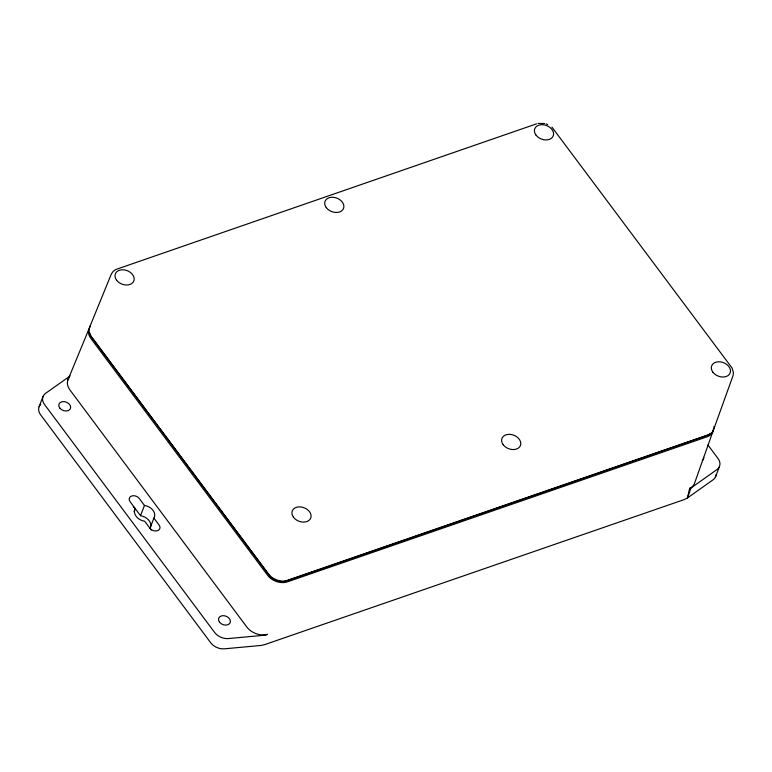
<?xml version="1.0" encoding="UTF-8"?>
<svg xmlns="http://www.w3.org/2000/svg" width="772" height="772" viewBox="0 0 772 772"><rect width="100%" height="100%" fill="white"/><g stroke="black" fill="none" stroke-linecap="round" stroke-linejoin="round"><path stroke-width="1.16" d="M713.154 430.786L694.819 482.49A16.212 11.821 21 0 1 691.181 487.528L689.647 488.309L687.447 497.969L684.291 499.561L264.825 644.572L261.129 645.44L224.536 648.818A12.352 9.003 21 0 1 210.766 642.835L40.578 414.757A12.352 9.003 21 0 1 40.791 404.306M691.181 487.528L687.447 497.969L713.029 479.837A12.352 9.003 21 0 0 716.011 474.828M713.762 429.213L733.082 375.53L733.4 372.393L732.01 367.945L551.922 127.1M39.082 406.748L43.029 396.48M134.096 511.691L135.274 508.613L130.092 501.665A5.684 4.14 21 0 1 131.645 496.01A5.684 4.14 21 0 1 139.278 498.49L144.46 505.438A10.499 7.652 21 0 1 153.898 518.08L159.08 525.028A5.684 4.14 21 0 1 157.527 530.692A5.684 4.14 21 0 1 149.893 528.212L144.711 521.264A10.499 7.652 21 0 1 135.274 508.613M151.254 530.084L149.961 528.347A10.499 7.652 21 0 0 140.523 515.696L144.46 505.438M149.961 528.347L153.898 518.08M715.538 476.739L719.485 466.481M89.813 326.749L111.39 273.906L113.204 271.348L115.848 269.486L536.569 123.838M67.695 380.471L88.712 329.634M70.136 375.954L45.538 393.382A12.352 9.003 21 0 0 44.515 404.489L214.703 632.567A12.352 9.003 21 0 0 228.483 638.55L265.076 635.182L267.517 634.333L264.921 634.883A16.212 11.821 21 0 1 246.828 627.018L69.982 390.014A16.212 11.821 21 0 1 69.026 377.682M689.647 488.309L691.384 487.701L716.966 469.569A12.352 9.003 21 0 0 717.989 458.462L707.895 444.933M538.036 123.443L544.636 123.51M546.229 123.945L547.782 124.533M140.523 515.696L135.341 508.748A5.684 4.14 21 0 0 133.209 506.934M703.765 457.371A6.176 4.497 21 0 1 702.279 460.479M710.279 433.401A13.539 9.872 21 0 1 708.918 434.597L283.787 581.567A13.539 9.872 21 0 1 270.924 577.379L90.324 335.347A13.539 9.872 21 0 1 89.677 332.635M89.938 327.087A14.803 10.789 21 0 0 90.806 338.348L267.652 575.352A14.803 10.789 21 0 0 287.541 581.818L707.007 436.817A14.803 10.789 21 0 0 713.444 428.894M90.536 325.523A14.803 10.789 21 0 0 91.405 336.775L268.318 573.876A14.803 10.789 21 0 0 288.207 580.341L707.615 435.254A14.803 10.789 21 0 0 714.023 426.366M219.47 622.126A6.176 4.497 21 0 0 229.815 623.361A6.176 4.497 21 0 0 224.102 615.699A6.176 4.497 21 0 0 219.47 622.126M59.743 408.021A6.147 4.478 21 0 0 70.04 409.257A6.147 4.478 21 0 0 64.356 401.633A6.147 4.478 21 0 0 59.743 408.021M712.894 372.181A9.911 7.228 21 0 0 729.501 374.169A9.911 7.228 21 0 0 720.324 361.865A9.911 7.228 21 0 0 712.894 372.181M293.485 517.259A9.911 7.228 21 0 0 310.093 519.257A9.911 7.228 21 0 0 300.916 506.953A9.911 7.228 21 0 0 293.485 517.259M503.19 444.72A9.911 7.228 21 0 0 519.797 446.708A9.911 7.228 21 0 0 510.62 434.414A9.911 7.228 21 0 0 503.19 444.72M535.98 135.081A9.911 7.228 21 0 0 552.588 137.078A9.911 7.228 21 0 0 543.411 124.775A9.911 7.228 21 0 0 535.98 135.081M326.276 207.629A9.911 7.228 21 0 0 342.884 209.617A9.911 7.228 21 0 0 333.707 197.323A9.911 7.228 21 0 0 326.276 207.629M116.572 280.168A9.911 7.228 21 0 0 133.18 282.156A9.911 7.228 21 0 0 124.002 269.862A9.911 7.228 21 0 0 116.572 280.168"/></g></svg>
